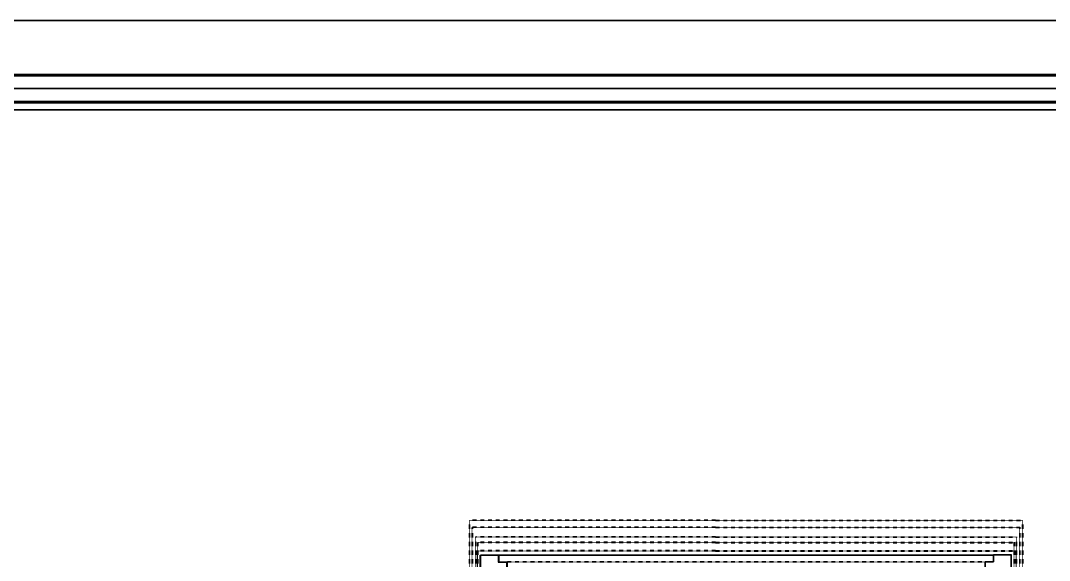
# Model space of a CAD drawing. Header units: inches. Extents: x 4821 to 127877, y 58012 to 433683.
# Drawn here: x 75517 to 82951, y 99508 to 103408 of the extents above; entities that cross this region are included whole.
import ezdxf

# ---------------------------------------------------------------- set-up
doc = ezdxf.new("R2010")
doc.units = ezdxf.units.IN
doc.header["$MEASUREMENT"] = 0
doc.linetypes.add('104-TYPICAL FLOOR$0$HIDDEN', pattern=[0.375, 0.25, -0.125])
for name, color, linetype in [('A-ELV', 11, 'Continuous'), ('A-LIN-10', 8, 'Continuous'), ('A-WAL-CMU', 7, 'Continuous'), ('ELECTRICAL', 4, 'Continuous')]:
    doc.layers.add(name, color=color, linetype=linetype)

# ---------------------------------------------------------------- blocks, each defined once
blk = doc.blocks.new('kr')
at = {"layer": 'A-ELV'}
blk.add_line((1023877.5, -1333095), (1020301.6, -1333095, 0), dxfattribs=at)
at = {"layer": 'A-ELV', "elevation": 0}
blk.add_lwpolyline([(1020171.6, -1333095), (1020301.6, -1333095), (1020301.6, -1333145), (1020361.6, -1333145), (1020361.6, -1333195), (1020421.6, -1333195), (1020421.6, -1333245), (1020171.6, -1333245), (1020171.6, -1333095)], dxfattribs=at)
at = {"layer": 'A-ELV'}
blk.add_lwpolyline([(1024007.5, -1333095), (1023877.5, -1333095), (1023877.5, -1333145), (1023817.5, -1333145), (1023817.5, -1333195), (1023757.5, -1333195), (1023757.5, -1333245), (1024007.5, -1333245), (1024007.5, -1333095)], dxfattribs=at)
at = {"layer": 'A-LIN-10', "linetype": '104-TYPICAL FLOOR$0$HIDDEN', "ltscale": 0.4}
for p, q in [((1020091.2, -1332845, 0), (1020091.2, -1333245, 0)), ((1022307.5, -1332845), (1020091.2, -1332845, 0)), ((1020111.2, -1332895, 0), (1020111.2, -1333245, 0)), ((1022307.5, -1332895), (1020111.2, -1332895, 0)), ((1022307.5, -1332845), (1024087.8, -1332845)), ((1022307.5, -1332895), (1024067.8, -1332895)), ((1024067.8, -1332895), (1024067.8, -1333245)), ((1024087.8, -1332845), (1024087.8, -1333245)), ((1022307.5, -1332965), (1020136.2, -1332965, 0)), ((1020136.2, -1332965, 0), (1020136.2, -1333245, 0)), ((1022307.5, -1332965), (1024042.8, -1332965)), ((1024042.8, -1332965), (1024042.8, -1333245)), ((1020136.2, -1333005, 0), (1020136.2, -1333245, 0)), ((1022307.5, -1333005), (1020151.2, -1333005, 0)), ((1020151.2, -1333005, 0), (1020151.2, -1333245, 0)), ((1022307.5, -1333005), (1024027.8, -1333005)), ((1024027.8, -1333005), (1024027.8, -1333245)), ((1024042.8, -1333005), (1024042.8, -1333245)), ((1020146.6, -1333065, 0), (1020146.6, -1333245, 0)), ((1022307.5, -1333065), (1020146.6, -1333065, 0)), ((1022307.5, -1333065), (1024032.5, -1333065)), ((1024032.5, -1333065), (1024032.5, -1333245)), ((1020361.6, -1333145, 0), (1023817.5, -1333145)), ((1023757.5, -1333195), (1020421.6, -1333195, 0))]:
    blk.add_line(p, q, dxfattribs=at)
blk = doc.blocks.new('FIRST SLAB EDGE')
at = {"layer": 'A-WAL-CMU', "xscale": -1}
blk.add_blockref('kr', (2215913.7, -378198.5, 848.3), dxfattribs=at)
blk = doc.blocks.new('BANDA-MOATAZ')
at = {"color": 10}
blk.add_lwpolyline([(0, 0), (0, 40500), (-57155, 40500), (-57155, 0)], close=True, dxfattribs=at)
at = {"const_width": 17.5}
for points in [[(-350, 350), (-350, 40150), (-56805, 40150), (-56805, 350)], [(-525, 5112.5), (-525, 39975), (-56630, 39975), (-56630, 5112.5)]]:
    blk.add_lwpolyline(points, close=True, dxfattribs=at)
at = {"color": 131}
blk.add_lwpolyline([(-437.5, 437.5), (-437.5, 40062.5), (-56717.5, 40062.5), (-56717.5, 437.5)], close=True, dxfattribs=at)
at = {"layer": 'ELECTRICAL', "color": 131}
blk.add_lwpolyline([(-575, 5162.5), (-575, 39925), (-56580, 39925), (-56580, 5162.5)], close=True, dxfattribs=at)

msp = doc.modelspace()

# ---------------------------------------------------------------- block references
at = {"xscale": 1.12079201326193, "yscale": 1.12079201326193, "zscale": 1.12079201326193}
for p in [(90643.4, 58012.5, 0), (90646.8, 58015.5, 0)]:
    msp.add_blockref('BANDA-MOATAZ', p, dxfattribs=at)
at = {"layer": 'A-WAL-CMU'}
for p in [(-1113068, 1810839.4, 0), (-1113064.6, 1810842.4, 0)]:
    msp.add_blockref('FIRST SLAB EDGE', p, dxfattribs=at)

doc.saveas('drawing.dxf')
